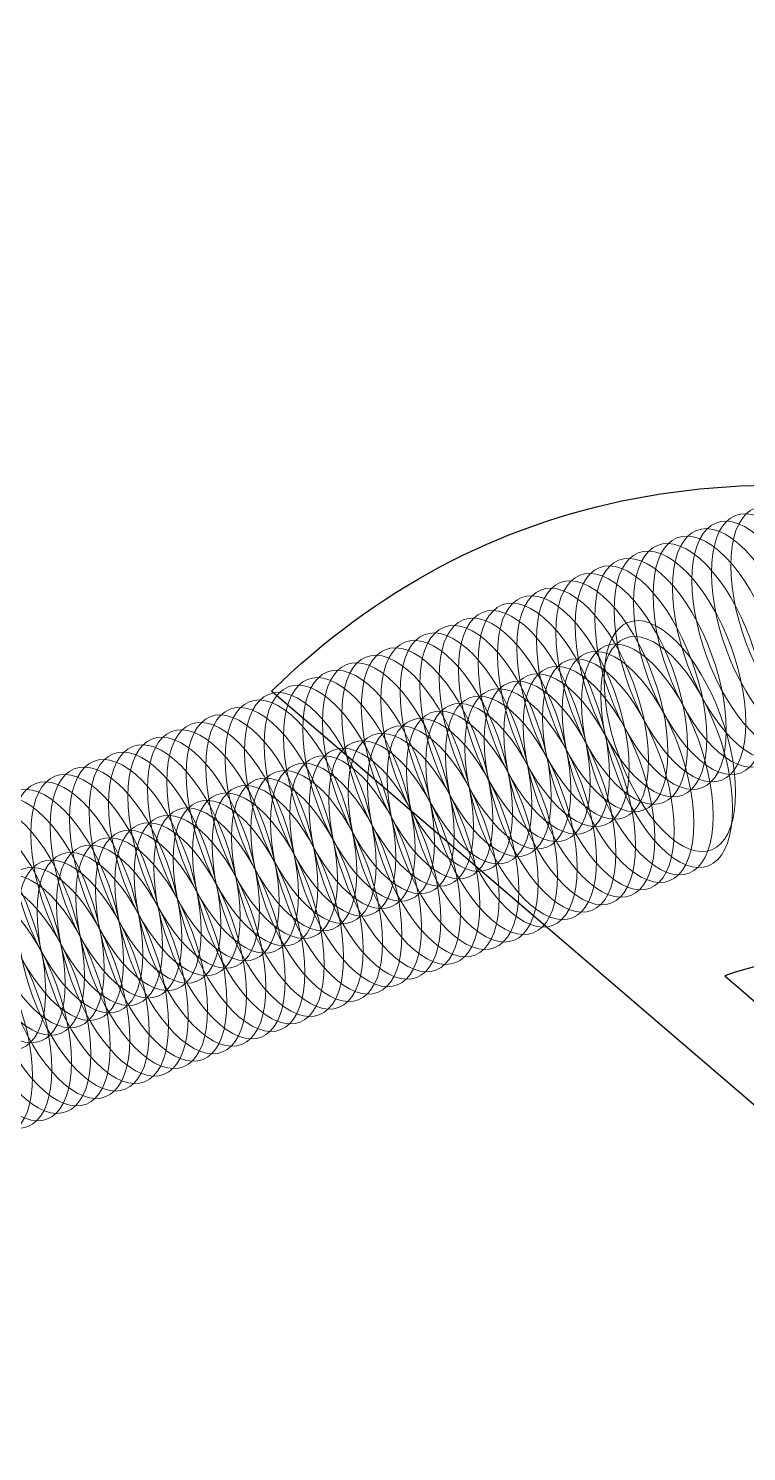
# Model space of a CAD drawing. Header units: centimetres. Extents: x -860 to -17, y -240 to 97.
# Drawn here: x -817.74 to -809.55, y -202.36 to -186.12 of the extents above; entities that cross this region are included whole.
import ezdxf

# ---------------------------------------------------------------- set-up
doc = ezdxf.new("R2010")
doc.units = ezdxf.units.CM
doc.header["$MEASUREMENT"] = 0
doc.layers.add('layer 1', color=7, linetype='Continuous')

msp = doc.modelspace()

# ---------------------------------------------------------------- linework, layer by layer
at = {"layer": 'layer 1', "color": 242}
for points, knots in [([(-791.81431, -213.5163), (-791.81431, -213.5163), (-791.81431, -213.54688), (-791.81431, -213.54688), (-791.81431, -213.54688), (-791.81431, -213.54688), (-785.62944, -218.85362), (-785.62944, -218.85362), (-785.62944, -218.85362), (-785.62944, -218.85362), (-782.36581, -221.65389), (-782.36581, -221.65389), (-782.36581, -221.65389), (-782.36581, -221.65389), (-781.38636, -222.49428), (-781.38636, -222.49428), (-781.38636, -222.49428), (-782.68687, -218.98892), (-784.24215, -215.55083), (-785.99553, -212.30804), (-785.99553, -212.30804), (-786.02547, -212.25267), (-786.05546, -212.19733), (-786.08552, -212.14207), (-786.08552, -212.14207), (-789.70322, -204.98148), (-793.01893, -197.5059), (-795.9385, -189.83895), (-795.9385, -189.83895), (-786.56033, -178.44123), (-783.55523, -157.08198), (-790.90493, -127.47964), (-790.90493, -127.47964), (-790.90493, -127.47964), (-790.9074, -127.47936), (-790.9074, -127.47936), (-790.9074, -127.47936), (-791.1182, -126.63154), (-791.5642, -125.7889), (-792.08036, -125.34603), (-792.08036, -125.34603), (-792.79972, -124.72881), (-793.38287, -125.12181), (-793.38287, -126.22383), (-793.38287, -126.22383), (-793.38287, -126.53512), (-793.33631, -126.8697), (-793.25333, -127.20346), (-793.25333, -127.20346), (-793.25333, -127.20346), (-793.25579, -127.20317), (-793.25579, -127.20317), (-793.25579, -127.20317), (-788.18778, -147.61562), (-788.38015, -163.75279), (-792.3092, -175.12915), (-792.3092, -175.12915), (-795.35249, -168.01423), (-797.63284, -160.16916), (-799.27384, -152.86522), (-799.27384, -152.86522), (-801.37679, -143.50526), (-802.6417, -134.17845), (-803.17879, -125.55553), (-803.17879, -125.55553), (-803.57388, -119.21254), (-803.57884, -113.0593), (-803.12533, -107.45214), (-803.12533, -107.45214), (-802.59419, -100.88529), (-801.40039, -94.75556), (-799.19051, -90.40757), (-799.19051, -90.40757), (-798.37983, -89.37352), (-797.52528, -88.42199), (-796.62965, -87.55296), (-796.62965, -87.55296), (-796.4623, -87.39058), (-796.2936, -87.2309), (-796.12344, -87.07419), (-796.12344, -87.07419), (-796.00498, -86.96506), (-795.86409, -86.85776), (-795.76743, -86.70508), (-795.76743, -86.70508), (-795.6414, -86.50607), (-795.56849, -86.20515), (-795.56849, -85.81556), (-795.56849, -85.81556), (-795.56849, -84.71354), (-796.15164, -83.31982), (-796.871, -82.7026), (-796.871, -82.7026), (-797.21717, -82.40558), (-797.53178, -82.34254), (-797.76505, -82.47982), (-797.76505, -82.47982), (-797.91167, -82.56615), (-798.05043, -82.71821), (-798.18185, -82.84011), (-798.18185, -82.84011), (-798.30897, -82.95804), (-798.43534, -83.07752), (-798.56093, -83.19852), (-798.56093, -83.19852), (-802.90223, -87.38143), (-806.32651, -93.40903), (-808.55309, -101.27492), (-808.55309, -101.27492), (-810.75544, -109.05517), (-811.72694, -118.49984), (-811.38355, -129.02392), (-811.38355, -129.02392), (-810.95678, -142.10343), (-808.53507, -156.4897), (-804.43352, -171.06733), (-804.43352, -171.06733), (-802.91717, -176.4567), (-801.19096, -181.80528), (-799.28196, -187.07701), (-799.28196, -187.07701), (-801.18504, -189.08257), (-803.32741, -190.70242), (-805.67514, -191.92889), (-805.67514, -191.92889), (-809.38695, -190.72098), (-812.59662, -191.36766), (-814.96284, -193.68495), (-814.96284, -193.68495), (-814.96284, -193.68495), (-810.71976, -197.3256), (-810.71976, -197.3256), (-810.71976, -197.3256), (-810.71976, -197.3256), (-804.42696, -202.72495), (-804.42696, -202.72495), (-804.42696, -202.72495), (-804.42696, -202.72495), (-804.42696, -202.69437), (-804.42696, -202.69437), (-804.42696, -202.69437), (-804.42696, -202.69437), (-804.40641, -202.71201), (-804.40641, -202.71201), (-804.40641, -202.71201), (-802.52537, -203.02852), (-800.40808, -204.11596), (-798.16881, -206.0373), (-798.16881, -206.0373), (-795.92954, -207.95864), (-793.81225, -210.50456), (-791.93121, -213.41599), (-791.93121, -213.41599), (-791.93121, -213.41599), (-791.81431, -213.5163), (-791.81431, -213.5163)], [0, 0, 0, 0, 0.025, 0.025, 0.025, 0.025, 0.05, 0.05, 0.05, 0.05, 0.075, 0.075, 0.075, 0.075, 0.1, 0.1, 0.1, 0.1, 0.125, 0.125, 0.125, 0.125, 0.15, 0.15, 0.15, 0.15, 0.175, 0.175, 0.175, 0.175, 0.2, 0.2, 0.2, 0.2, 0.225, 0.225, 0.225, 0.225, 0.25, 0.25, 0.25, 0.25, 0.275, 0.275, 0.275, 0.275, 0.3, 0.3, 0.3, 0.3, 0.325, 0.325, 0.325, 0.325, 0.35, 0.35, 0.35, 0.35, 0.375, 0.375, 0.375, 0.375, 0.4, 0.4, 0.4, 0.4, 0.425, 0.425, 0.425, 0.425, 0.45, 0.45, 0.45, 0.45, 0.475, 0.475, 0.475, 0.475, 0.5, 0.5, 0.5, 0.5, 0.525, 0.525, 0.525, 0.525, 0.55, 0.55, 0.55, 0.55, 0.575, 0.575, 0.575, 0.575, 0.6, 0.6, 0.6, 0.6, 0.625, 0.625, 0.625, 0.625, 0.65, 0.65, 0.65, 0.65, 0.675, 0.675, 0.675, 0.675, 0.7, 0.7, 0.7, 0.7, 0.725, 0.725, 0.725, 0.725, 0.75, 0.75, 0.75, 0.75, 0.775, 0.775, 0.775, 0.775, 0.8, 0.8, 0.8, 0.8, 0.825, 0.825, 0.825, 0.825, 0.85, 0.85, 0.85, 0.85, 0.875, 0.875, 0.875, 0.875, 0.9, 0.9, 0.9, 0.9, 0.925, 0.925, 0.925, 0.925, 0.95, 0.95, 0.95, 0.95, 1, 1, 1, 1]), ([(-807.90271, -198.55712), (-807.90271, -198.55712), (-809.79525, -196.93328), (-809.79525, -196.93328), (-809.79525, -196.93328), (-808.52438, -196.5042), (-807.0996, -196.45164), (-805.55807, -196.79616), (-805.55807, -196.79616), (-805.55807, -196.79616), (-805.18253, -198.65809), (-805.18253, -198.65809), (-805.18253, -198.65809), (-806.14249, -198.45941), (-807.05273, -198.42768), (-807.90271, -198.55712)], [0, 0, 0, 0, 0.2, 0.2, 0.2, 0.2, 0.4, 0.4, 0.4, 0.4, 0.6, 0.6, 0.6, 0.6, 1, 1, 1, 1])]:
    msp.add_open_spline(points, degree=3, knots=knots, dxfattribs=at)
at = {"layer": 'layer 1', "color": 177, "lineweight": 20}
for points in [[(-809.19646, -191.82828), (-808.78188, -192.18401), (-808.44579, -192.98725), (-808.44579, -193.62238), (-808.44579, -193.62238), (-808.44579, -194.25751), (-808.78188, -194.48401), (-809.19646, -194.12828), (-809.19646, -194.12828), (-809.61105, -193.77256), (-809.94714, -192.96932), (-809.94714, -192.33419), (-809.94714, -192.33419), (-809.94714, -191.69906), (-809.61105, -191.47256), (-809.19646, -191.82828)], [(-808.97464, -191.74325), (-808.56006, -192.09898), (-808.22397, -192.90222), (-808.22397, -193.53735), (-808.22397, -193.53735), (-808.22397, -194.17248), (-808.56006, -194.39898), (-808.97464, -194.04325), (-808.97464, -194.04325), (-809.38923, -193.68753), (-809.72532, -192.88429), (-809.72532, -192.24916), (-809.72532, -192.24916), (-809.72532, -191.61403), (-809.38923, -191.38753), (-808.97464, -191.74325)], [(-809.64011, -191.99833), (-809.22553, -192.35406), (-808.88944, -193.1573), (-808.88944, -193.79243), (-808.88944, -193.79243), (-808.88944, -194.42756), (-809.22553, -194.65406), (-809.64011, -194.29833), (-809.64011, -194.29833), (-810.0547, -193.94261), (-810.39079, -193.13937), (-810.39079, -192.50424), (-810.39079, -192.50424), (-810.39079, -191.86911), (-810.0547, -191.64261), (-809.64011, -191.99833)], [(-809.41828, -191.9133), (-809.0037, -192.26903), (-808.66761, -193.07227), (-808.66761, -193.7074), (-808.66761, -193.7074), (-808.66761, -194.34253), (-809.0037, -194.56903), (-809.41828, -194.2133), (-809.41828, -194.2133), (-809.83287, -193.85758), (-810.16896, -193.05434), (-810.16896, -192.41921), (-810.16896, -192.41921), (-810.16896, -191.78408), (-809.83287, -191.55758), (-809.41828, -191.9133)], [(-810.08375, -192.16838), (-809.66917, -192.52411), (-809.33308, -193.32735), (-809.33308, -193.96248), (-809.33308, -193.96248), (-809.33308, -194.59761), (-809.66917, -194.82411), (-810.08375, -194.46838), (-810.08375, -194.46838), (-810.49834, -194.11266), (-810.83443, -193.30942), (-810.83443, -192.67429), (-810.83443, -192.67429), (-810.83443, -192.03916), (-810.49834, -191.81266), (-810.08375, -192.16838)], [(-809.86193, -192.08336), (-809.44735, -192.43909), (-809.11126, -193.24233), (-809.11126, -193.87746), (-809.11126, -193.87746), (-809.11126, -194.51259), (-809.44735, -194.73909), (-809.86193, -194.38336), (-809.86193, -194.38336), (-810.27652, -194.02764), (-810.61261, -193.2244), (-810.61261, -192.58927), (-810.61261, -192.58927), (-810.61261, -191.95414), (-810.27652, -191.72764), (-809.86193, -192.08336)], [(-810.5274, -192.33844), (-810.11282, -192.69417), (-809.77673, -193.49741), (-809.77673, -194.13254), (-809.77673, -194.13254), (-809.77673, -194.76767), (-810.11282, -194.99417), (-810.5274, -194.63844), (-810.5274, -194.63844), (-810.94199, -194.28272), (-811.27808, -193.47948), (-811.27808, -192.84435), (-811.27808, -192.84435), (-811.27808, -192.20922), (-810.94199, -191.98272), (-810.5274, -192.33844)], [(-810.30557, -192.25341), (-809.89099, -192.60914), (-809.5549, -193.41238), (-809.5549, -194.04751), (-809.5549, -194.04751), (-809.5549, -194.68264), (-809.89099, -194.90914), (-810.30557, -194.55341), (-810.30557, -194.55341), (-810.72016, -194.19769), (-811.05625, -193.39445), (-811.05625, -192.75932), (-811.05625, -192.75932), (-811.05625, -192.12419), (-810.72016, -191.89769), (-810.30557, -192.25341)], [(-810.74922, -192.42346), (-810.33464, -192.77919), (-809.99855, -193.58243), (-809.99855, -194.21756), (-809.99855, -194.21756), (-809.99855, -194.85269), (-810.33464, -195.07919), (-810.74922, -194.72346), (-810.74922, -194.72346), (-811.16381, -194.36774), (-811.4999, -193.5645), (-811.4999, -192.92937), (-811.4999, -192.92937), (-811.4999, -192.29424), (-811.16381, -192.06774), (-810.74922, -192.42346)], [(-811.19287, -192.59352), (-810.77829, -192.94925), (-810.4422, -193.75249), (-810.4422, -194.38762), (-810.4422, -194.38762), (-810.4422, -195.02275), (-810.77829, -195.24925), (-811.19287, -194.89352), (-811.19287, -194.89352), (-811.60746, -194.5378), (-811.94355, -193.73456), (-811.94355, -193.09943), (-811.94355, -193.09943), (-811.94355, -192.4643), (-811.60746, -192.2378), (-811.19287, -192.59352)], [(-810.97104, -192.50849), (-810.55646, -192.86422), (-810.22037, -193.66746), (-810.22037, -194.30259), (-810.22037, -194.30259), (-810.22037, -194.93772), (-810.55646, -195.16422), (-810.97104, -194.80849), (-810.97104, -194.80849), (-811.38563, -194.45277), (-811.72172, -193.64953), (-811.72172, -193.0144), (-811.72172, -193.0144), (-811.72172, -192.37927), (-811.38563, -192.15277), (-810.97104, -192.50849)], [(-811.63651, -192.76357), (-811.22193, -193.1193), (-810.88584, -193.92254), (-810.88584, -194.55767), (-810.88584, -194.55767), (-810.88584, -195.1928), (-811.22193, -195.4193), (-811.63651, -195.06357), (-811.63651, -195.06357), (-812.0511, -194.70785), (-812.38719, -193.90461), (-812.38719, -193.26948), (-812.38719, -193.26948), (-812.38719, -192.63435), (-812.0511, -192.40785), (-811.63651, -192.76357)], [(-811.41469, -192.67854), (-811.00011, -193.03427), (-810.66402, -193.83751), (-810.66402, -194.47264), (-810.66402, -194.47264), (-810.66402, -195.10777), (-811.00011, -195.33427), (-811.41469, -194.97854), (-811.41469, -194.97854), (-811.82928, -194.62282), (-812.16537, -193.81958), (-812.16537, -193.18445), (-812.16537, -193.18445), (-812.16537, -192.54932), (-811.82928, -192.32282), (-811.41469, -192.67854)], [(-812.08016, -192.93362), (-811.66558, -193.28935), (-811.32949, -194.09259), (-811.32949, -194.72772), (-811.32949, -194.72772), (-811.32949, -195.36285), (-811.66558, -195.58935), (-812.08016, -195.23362), (-812.08016, -195.23362), (-812.49475, -194.8779), (-812.83084, -194.07466), (-812.83084, -193.43953), (-812.83084, -193.43953), (-812.83084, -192.8044), (-812.49475, -192.5779), (-812.08016, -192.93362)], [(-811.85833, -192.84859), (-811.44375, -193.20432), (-811.10766, -194.00756), (-811.10766, -194.64269), (-811.10766, -194.64269), (-811.10766, -195.27782), (-811.44375, -195.50432), (-811.85833, -195.14859), (-811.85833, -195.14859), (-812.27292, -194.79287), (-812.60901, -193.98963), (-812.60901, -193.3545), (-812.60901, -193.3545), (-812.60901, -192.71937), (-812.27292, -192.49287), (-811.85833, -192.84859)], [(-812.5238, -193.10367), (-812.10922, -193.4594), (-811.77313, -194.26264), (-811.77313, -194.89777), (-811.77313, -194.89777), (-811.77313, -195.5329), (-812.10922, -195.7594), (-812.5238, -195.40367), (-812.5238, -195.40367), (-812.93839, -195.04795), (-813.27448, -194.24471), (-813.27448, -193.60958), (-813.27448, -193.60958), (-813.27448, -192.97445), (-812.93839, -192.74795), (-812.5238, -193.10367)], [(-812.30198, -193.01865), (-811.8874, -193.37438), (-811.55131, -194.17762), (-811.55131, -194.81275), (-811.55131, -194.81275), (-811.55131, -195.44788), (-811.8874, -195.67438), (-812.30198, -195.31865), (-812.30198, -195.31865), (-812.71657, -194.96293), (-813.05266, -194.15969), (-813.05266, -193.52456), (-813.05266, -193.52456), (-813.05266, -192.88943), (-812.71657, -192.66293), (-812.30198, -193.01865)], [(-810.42094, -193.04789), (-810.00635, -193.40361), (-809.67027, -194.20685), (-809.67027, -194.84198), (-809.67027, -194.84198), (-809.67027, -195.47711), (-810.00635, -195.70361), (-810.42094, -195.34789), (-810.42094, -195.34789), (-810.83553, -194.99216), (-811.17161, -194.18892), (-811.17161, -193.55379), (-811.17161, -193.55379), (-811.17161, -192.91866), (-810.83553, -192.69216), (-810.42094, -193.04789)], [(-812.96745, -193.27373), (-812.55287, -193.62946), (-812.21678, -194.4327), (-812.21678, -195.06783), (-812.21678, -195.06783), (-812.21678, -195.70296), (-812.55287, -195.92946), (-812.96745, -195.57373), (-812.96745, -195.57373), (-813.38204, -195.21801), (-813.71813, -194.41477), (-813.71813, -193.77964), (-813.71813, -193.77964), (-813.71813, -193.14451), (-813.38204, -192.91801), (-812.96745, -193.27373)], [(-812.74563, -193.1887), (-812.33105, -193.54443), (-811.99496, -194.34767), (-811.99496, -194.9828), (-811.99496, -194.9828), (-811.99496, -195.61793), (-812.33105, -195.84443), (-812.74563, -195.4887), (-812.74563, -195.4887), (-813.16022, -195.13298), (-813.49631, -194.32974), (-813.49631, -193.69461), (-813.49631, -193.69461), (-813.49631, -193.05948), (-813.16022, -192.83298), (-812.74563, -193.1887)], [(-810.67759, -193.3148), (-810.26301, -193.67053), (-809.92692, -194.47377), (-809.92692, -195.1089), (-809.92692, -195.1089), (-809.92692, -195.74403), (-810.26301, -195.97053), (-810.67759, -195.6148), (-810.67759, -195.6148), (-811.09218, -195.25908), (-811.42827, -194.45584), (-811.42827, -193.82071), (-811.42827, -193.82071), (-811.42827, -193.18558), (-811.09218, -192.95908), (-810.67759, -193.3148)], [(-810.45577, -193.22977), (-810.04119, -193.5855), (-809.7051, -194.38874), (-809.7051, -195.02387), (-809.7051, -195.02387), (-809.7051, -195.659), (-810.04119, -195.8855), (-810.45577, -195.52977), (-810.45577, -195.52977), (-810.87036, -195.17405), (-811.20645, -194.37081), (-811.20645, -193.73568), (-811.20645, -193.73568), (-811.20645, -193.10055), (-810.87036, -192.87405), (-810.45577, -193.22977)], [(-813.41109, -193.44378), (-812.99651, -193.79951), (-812.66042, -194.60275), (-812.66042, -195.23788), (-812.66042, -195.23788), (-812.66042, -195.87301), (-812.99651, -196.09951), (-813.41109, -195.74378), (-813.41109, -195.74378), (-813.82568, -195.38806), (-814.16177, -194.58482), (-814.16177, -193.94969), (-814.16177, -193.94969), (-814.16177, -193.31456), (-813.82568, -193.08806), (-813.41109, -193.44378)], [(-813.18927, -193.35875), (-812.77469, -193.71448), (-812.4386, -194.51772), (-812.4386, -195.15285), (-812.4386, -195.15285), (-812.4386, -195.78798), (-812.77469, -196.01448), (-813.18927, -195.65875), (-813.18927, -195.65875), (-813.60386, -195.30303), (-813.93995, -194.49979), (-813.93995, -193.86466), (-813.93995, -193.86466), (-813.93995, -193.22953), (-813.60386, -193.00303), (-813.18927, -193.35875)], [(-810.89942, -193.39982), (-810.48484, -193.75555), (-810.14875, -194.55879), (-810.14875, -195.19392), (-810.14875, -195.19392), (-810.14875, -195.82905), (-810.48484, -196.05555), (-810.89942, -195.69982), (-810.89942, -195.69982), (-811.31401, -195.3441), (-811.6501, -194.54086), (-811.6501, -193.90573), (-811.6501, -193.90573), (-811.6501, -193.2706), (-811.31401, -193.0441), (-810.89942, -193.39982)], [(-813.85474, -193.61383), (-813.44016, -193.96956), (-813.10407, -194.7728), (-813.10407, -195.40793), (-813.10407, -195.40793), (-813.10407, -196.04306), (-813.44016, -196.26956), (-813.85474, -195.91383), (-813.85474, -195.91383), (-814.26933, -195.55811), (-814.60542, -194.75487), (-814.60542, -194.11974), (-814.60542, -194.11974), (-814.60542, -193.48461), (-814.26933, -193.25811), (-813.85474, -193.61383)], [(-813.63292, -193.5288), (-813.21834, -193.88453), (-812.88225, -194.68777), (-812.88225, -195.3229), (-812.88225, -195.3229), (-812.88225, -195.95803), (-813.21834, -196.18453), (-813.63292, -195.8288), (-813.63292, -195.8288), (-814.04751, -195.47308), (-814.3836, -194.66984), (-814.3836, -194.03471), (-814.3836, -194.03471), (-814.3836, -193.39958), (-814.04751, -193.17308), (-813.63292, -193.5288)], [(-811.34306, -193.56988), (-810.92848, -193.92561), (-810.59239, -194.72885), (-810.59239, -195.36398), (-810.59239, -195.36398), (-810.59239, -195.99911), (-810.92848, -196.22561), (-811.34306, -195.86988), (-811.34306, -195.86988), (-811.75765, -195.51416), (-812.09374, -194.71092), (-812.09374, -194.07579), (-812.09374, -194.07579), (-812.09374, -193.44066), (-811.75765, -193.21416), (-811.34306, -193.56988)], [(-811.12124, -193.48485), (-810.70666, -193.84058), (-810.37057, -194.64382), (-810.37057, -195.27895), (-810.37057, -195.27895), (-810.37057, -195.91408), (-810.70666, -196.14058), (-811.12124, -195.78485), (-811.12124, -195.78485), (-811.53583, -195.42913), (-811.87192, -194.62589), (-811.87192, -193.99076), (-811.87192, -193.99076), (-811.87192, -193.35563), (-811.53583, -193.12913), (-811.12124, -193.48485)], [(-814.29839, -193.78388), (-813.88381, -194.13961), (-813.54772, -194.94285), (-813.54772, -195.57798), (-813.54772, -195.57798), (-813.54772, -196.21311), (-813.88381, -196.43961), (-814.29839, -196.08388), (-814.29839, -196.08388), (-814.71298, -195.72816), (-815.04907, -194.92492), (-815.04907, -194.28979), (-815.04907, -194.28979), (-815.04907, -193.65466), (-814.71298, -193.42816), (-814.29839, -193.78388)], [(-814.07656, -193.69886), (-813.66198, -194.05459), (-813.32589, -194.85783), (-813.32589, -195.49296), (-813.32589, -195.49296), (-813.32589, -196.12809), (-813.66198, -196.35459), (-814.07656, -195.99886), (-814.07656, -195.99886), (-814.49115, -195.64314), (-814.82724, -194.8399), (-814.82724, -194.20477), (-814.82724, -194.20477), (-814.82724, -193.56964), (-814.49115, -193.34314), (-814.07656, -193.69886)], [(-811.78671, -193.73993), (-811.37213, -194.09566), (-811.03604, -194.8989), (-811.03604, -195.53403), (-811.03604, -195.53403), (-811.03604, -196.16916), (-811.37213, -196.39566), (-811.78671, -196.03993), (-811.78671, -196.03993), (-812.2013, -195.68421), (-812.53739, -194.88097), (-812.53739, -194.24584), (-812.53739, -194.24584), (-812.53739, -193.61071), (-812.2013, -193.38421), (-811.78671, -193.73993)], [(-811.56488, -193.6549), (-811.1503, -194.01063), (-810.81421, -194.81387), (-810.81421, -195.449), (-810.81421, -195.449), (-810.81421, -196.08413), (-811.1503, -196.31063), (-811.56488, -195.9549), (-811.56488, -195.9549), (-811.97947, -195.59918), (-812.31556, -194.79594), (-812.31556, -194.16081), (-812.31556, -194.16081), (-812.31556, -193.52568), (-811.97947, -193.29918), (-811.56488, -193.6549)], [(-814.74203, -193.95394), (-814.32745, -194.30967), (-813.99136, -195.11291), (-813.99136, -195.74804), (-813.99136, -195.74804), (-813.99136, -196.38317), (-814.32745, -196.60967), (-814.74203, -196.25394), (-814.74203, -196.25394), (-815.15662, -195.89822), (-815.49271, -195.09498), (-815.49271, -194.45985), (-815.49271, -194.45985), (-815.49271, -193.82472), (-815.15662, -193.59822), (-814.74203, -193.95394)], [(-814.52021, -193.86891), (-814.10563, -194.22464), (-813.76954, -195.02788), (-813.76954, -195.66301), (-813.76954, -195.66301), (-813.76954, -196.29814), (-814.10563, -196.52464), (-814.52021, -196.16891), (-814.52021, -196.16891), (-814.9348, -195.81319), (-815.27089, -195.00995), (-815.27089, -194.37482), (-815.27089, -194.37482), (-815.27089, -193.73969), (-814.9348, -193.51319), (-814.52021, -193.86891)], [(-812.23035, -193.90998), (-811.81577, -194.26571), (-811.47968, -195.06895), (-811.47968, -195.70408), (-811.47968, -195.70408), (-811.47968, -196.33921), (-811.81577, -196.56571), (-812.23035, -196.20998), (-812.23035, -196.20998), (-812.64494, -195.85426), (-812.98103, -195.05102), (-812.98103, -194.41589), (-812.98103, -194.41589), (-812.98103, -193.78076), (-812.64494, -193.55426), (-812.23035, -193.90998)], [(-812.00853, -193.82495), (-811.59395, -194.18068), (-811.25786, -194.98392), (-811.25786, -195.61905), (-811.25786, -195.61905), (-811.25786, -196.25418), (-811.59395, -196.48068), (-812.00853, -196.12495), (-812.00853, -196.12495), (-812.42312, -195.76923), (-812.75921, -194.96599), (-812.75921, -194.33086), (-812.75921, -194.33086), (-812.75921, -193.69573), (-812.42312, -193.46923), (-812.00853, -193.82495)], [(-815.18568, -194.12399), (-814.7711, -194.47972), (-814.43501, -195.28296), (-814.43501, -195.91809), (-814.43501, -195.91809), (-814.43501, -196.55322), (-814.7711, -196.77972), (-815.18568, -196.42399), (-815.18568, -196.42399), (-815.60027, -196.06827), (-815.93636, -195.26503), (-815.93636, -194.6299), (-815.93636, -194.6299), (-815.93636, -193.99477), (-815.60027, -193.76827), (-815.18568, -194.12399)], [(-814.96386, -194.03896), (-814.54928, -194.39469), (-814.21319, -195.19793), (-814.21319, -195.83306), (-814.21319, -195.83306), (-814.21319, -196.46819), (-814.54928, -196.69469), (-814.96386, -196.33896), (-814.96386, -196.33896), (-815.37845, -195.98324), (-815.71454, -195.18), (-815.71454, -194.54487), (-815.71454, -194.54487), (-815.71454, -193.90974), (-815.37845, -193.68324), (-814.96386, -194.03896)], [(-812.674, -194.08003), (-812.25942, -194.43576), (-811.92333, -195.239), (-811.92333, -195.87413), (-811.92333, -195.87413), (-811.92333, -196.50926), (-812.25942, -196.73576), (-812.674, -196.38003), (-812.674, -196.38003), (-813.08859, -196.02431), (-813.42468, -195.22107), (-813.42468, -194.58594), (-813.42468, -194.58594), (-813.42468, -193.95081), (-813.08859, -193.72431), (-812.674, -194.08003)], [(-812.45218, -193.99501), (-812.0376, -194.35074), (-811.70151, -195.15398), (-811.70151, -195.78911), (-811.70151, -195.78911), (-811.70151, -196.42424), (-812.0376, -196.65074), (-812.45218, -196.29501), (-812.45218, -196.29501), (-812.86677, -195.93929), (-813.20286, -195.13605), (-813.20286, -194.50092), (-813.20286, -194.50092), (-813.20286, -193.86579), (-812.86677, -193.63929), (-812.45218, -193.99501)], [(-815.62932, -194.29404), (-815.21474, -194.64977), (-814.87865, -195.45301), (-814.87865, -196.08814), (-814.87865, -196.08814), (-814.87865, -196.72327), (-815.21474, -196.94977), (-815.62932, -196.59404), (-815.62932, -196.59404), (-816.04391, -196.23832), (-816.38, -195.43508), (-816.38, -194.79995), (-816.38, -194.79995), (-816.38, -194.16482), (-816.04391, -193.93832), (-815.62932, -194.29404)], [(-815.4075, -194.20902), (-814.99292, -194.56475), (-814.65683, -195.36799), (-814.65683, -196.00312), (-814.65683, -196.00312), (-814.65683, -196.63825), (-814.99292, -196.86475), (-815.4075, -196.50902), (-815.4075, -196.50902), (-815.82209, -196.1533), (-816.15818, -195.35006), (-816.15818, -194.71493), (-816.15818, -194.71493), (-816.15818, -194.0798), (-815.82209, -193.8533), (-815.4075, -194.20902)], [(-813.11764, -194.25009), (-812.70306, -194.60582), (-812.36697, -195.40906), (-812.36697, -196.04419), (-812.36697, -196.04419), (-812.36697, -196.67932), (-812.70306, -196.90582), (-813.11764, -196.55009), (-813.11764, -196.55009), (-813.53223, -196.19437), (-813.86832, -195.39113), (-813.86832, -194.756), (-813.86832, -194.756), (-813.86832, -194.12087), (-813.53223, -193.89437), (-813.11764, -194.25009)], [(-812.89582, -194.16506), (-812.48124, -194.52079), (-812.14515, -195.32403), (-812.14515, -195.95916), (-812.14515, -195.95916), (-812.14515, -196.59429), (-812.48124, -196.82079), (-812.89582, -196.46506), (-812.89582, -196.46506), (-813.31041, -196.10934), (-813.6465, -195.3061), (-813.6465, -194.67097), (-813.6465, -194.67097), (-813.6465, -194.03584), (-813.31041, -193.80934), (-812.89582, -194.16506)], [(-815.85115, -194.37907), (-815.43657, -194.7348), (-815.10048, -195.53804), (-815.10048, -196.17317), (-815.10048, -196.17317), (-815.10048, -196.8083), (-815.43657, -197.0348), (-815.85115, -196.67907), (-815.85115, -196.67907), (-816.26574, -196.32335), (-816.60183, -195.52011), (-816.60183, -194.88498), (-816.60183, -194.88498), (-816.60183, -194.24985), (-816.26574, -194.02335), (-815.85115, -194.37907)], [(-813.56129, -194.42014), (-813.14671, -194.77587), (-812.81062, -195.57911), (-812.81062, -196.21424), (-812.81062, -196.21424), (-812.81062, -196.84937), (-813.14671, -197.07587), (-813.56129, -196.72014), (-813.56129, -196.72014), (-813.97588, -196.36442), (-814.31197, -195.56118), (-814.31197, -194.92605), (-814.31197, -194.92605), (-814.31197, -194.29092), (-813.97588, -194.06442), (-813.56129, -194.42014)], [(-813.33947, -194.33511), (-812.92489, -194.69084), (-812.5888, -195.49408), (-812.5888, -196.12921), (-812.5888, -196.12921), (-812.5888, -196.76434), (-812.92489, -196.99084), (-813.33947, -196.63511), (-813.33947, -196.63511), (-813.75406, -196.27939), (-814.09015, -195.47615), (-814.09015, -194.84102), (-814.09015, -194.84102), (-814.09015, -194.20589), (-813.75406, -193.97939), (-813.33947, -194.33511)], [(-816.29479, -194.54912), (-815.88021, -194.90485), (-815.54412, -195.70809), (-815.54412, -196.34322), (-815.54412, -196.34322), (-815.54412, -196.97835), (-815.88021, -197.20485), (-816.29479, -196.84912), (-816.29479, -196.84912), (-816.70938, -196.4934), (-817.04547, -195.69016), (-817.04547, -195.05503), (-817.04547, -195.05503), (-817.04547, -194.4199), (-816.70938, -194.1934), (-816.29479, -194.54912)], [(-816.07297, -194.46409), (-815.65839, -194.81982), (-815.3223, -195.62306), (-815.3223, -196.25819), (-815.3223, -196.25819), (-815.3223, -196.89332), (-815.65839, -197.11982), (-816.07297, -196.76409), (-816.07297, -196.76409), (-816.48756, -196.40837), (-816.82365, -195.60513), (-816.82365, -194.97), (-816.82365, -194.97), (-816.82365, -194.33487), (-816.48756, -194.10837), (-816.07297, -194.46409)], [(-814.00494, -194.59019), (-813.59036, -194.94592), (-813.25427, -195.74916), (-813.25427, -196.38429), (-813.25427, -196.38429), (-813.25427, -197.01942), (-813.59036, -197.24592), (-814.00494, -196.89019), (-814.00494, -196.89019), (-814.41953, -196.53447), (-814.75562, -195.73123), (-814.75562, -195.0961), (-814.75562, -195.0961), (-814.75562, -194.46097), (-814.41953, -194.23447), (-814.00494, -194.59019)], [(-813.78311, -194.50516), (-813.36853, -194.86089), (-813.03244, -195.66413), (-813.03244, -196.29926), (-813.03244, -196.29926), (-813.03244, -196.93439), (-813.36853, -197.16089), (-813.78311, -196.80516), (-813.78311, -196.80516), (-814.1977, -196.44944), (-814.53379, -195.6462), (-814.53379, -195.01107), (-814.53379, -195.01107), (-814.53379, -194.37594), (-814.1977, -194.14944), (-813.78311, -194.50516)], [(-816.73844, -194.71917), (-816.32386, -195.0749), (-815.98777, -195.87814), (-815.98777, -196.51327), (-815.98777, -196.51327), (-815.98777, -197.1484), (-816.32386, -197.3749), (-816.73844, -197.01917), (-816.73844, -197.01917), (-817.15303, -196.66345), (-817.48912, -195.86021), (-817.48912, -195.22508), (-817.48912, -195.22508), (-817.48912, -194.58995), (-817.15303, -194.36345), (-816.73844, -194.71917)], [(-816.51662, -194.63415), (-816.10204, -194.98988), (-815.76595, -195.79312), (-815.76595, -196.42825), (-815.76595, -196.42825), (-815.76595, -197.06338), (-816.10204, -197.28988), (-816.51662, -196.93415), (-816.51662, -196.93415), (-816.93121, -196.57843), (-817.2673, -195.77519), (-817.2673, -195.14006), (-817.2673, -195.14006), (-817.2673, -194.50493), (-816.93121, -194.27843), (-816.51662, -194.63415)], [(-814.44858, -194.76024), (-814.034, -195.11597), (-813.69791, -195.91921), (-813.69791, -196.55434), (-813.69791, -196.55434), (-813.69791, -197.18947), (-814.034, -197.41597), (-814.44858, -197.06024), (-814.44858, -197.06024), (-814.86317, -196.70452), (-815.19926, -195.90128), (-815.19926, -195.26615), (-815.19926, -195.26615), (-815.19926, -194.63102), (-814.86317, -194.40452), (-814.44858, -194.76024)], [(-814.22676, -194.67522), (-813.81218, -195.03095), (-813.47609, -195.83419), (-813.47609, -196.46932), (-813.47609, -196.46932), (-813.47609, -197.10445), (-813.81218, -197.33095), (-814.22676, -196.97522), (-814.22676, -196.97522), (-814.64135, -196.6195), (-814.97744, -195.81626), (-814.97744, -195.18113), (-814.97744, -195.18113), (-814.97744, -194.546), (-814.64135, -194.3195), (-814.22676, -194.67522)], [(-817.18208, -194.88923), (-816.7675, -195.24496), (-816.43141, -196.0482), (-816.43141, -196.68333), (-816.43141, -196.68333), (-816.43141, -197.31846), (-816.7675, -197.54496), (-817.18208, -197.18923), (-817.18208, -197.18923), (-817.59667, -196.83351), (-817.93276, -196.03027), (-817.93276, -195.39514), (-817.93276, -195.39514), (-817.93276, -194.76001), (-817.59667, -194.53351), (-817.18208, -194.88923)], [(-816.96026, -194.8042), (-816.54568, -195.15993), (-816.20959, -195.96317), (-816.20959, -196.5983), (-816.20959, -196.5983), (-816.20959, -197.23343), (-816.54568, -197.45993), (-816.96026, -197.1042), (-816.96026, -197.1042), (-817.37485, -196.74848), (-817.71094, -195.94524), (-817.71094, -195.31011), (-817.71094, -195.31011), (-817.71094, -194.67498), (-817.37485, -194.44848), (-816.96026, -194.8042)], [(-814.89223, -194.9303), (-814.47765, -195.28603), (-814.14156, -196.08927), (-814.14156, -196.7244), (-814.14156, -196.7244), (-814.14156, -197.35953), (-814.47765, -197.58603), (-814.89223, -197.2303), (-814.89223, -197.2303), (-815.30682, -196.87458), (-815.64291, -196.07134), (-815.64291, -195.43621), (-815.64291, -195.43621), (-815.64291, -194.80108), (-815.30682, -194.57458), (-814.89223, -194.9303)], [(-814.6704, -194.84527), (-814.25582, -195.201), (-813.91973, -196.00424), (-813.91973, -196.63937), (-813.91973, -196.63937), (-813.91973, -197.2745), (-814.25582, -197.501), (-814.6704, -197.14527), (-814.6704, -197.14527), (-815.08499, -196.78955), (-815.42108, -195.98631), (-815.42108, -195.35118), (-815.42108, -195.35118), (-815.42108, -194.71605), (-815.08499, -194.48955), (-814.6704, -194.84527)], [(-817.62573, -195.05928), (-817.21115, -195.41501), (-816.87506, -196.21825), (-816.87506, -196.85338), (-816.87506, -196.85338), (-816.87506, -197.48851), (-817.21115, -197.71501), (-817.62573, -197.35928), (-817.62573, -197.35928), (-818.04032, -197.00356), (-818.37641, -196.20032), (-818.37641, -195.56519), (-818.37641, -195.56519), (-818.37641, -194.93006), (-818.04032, -194.70356), (-817.62573, -195.05928)], [(-817.40391, -194.97425), (-816.98933, -195.32998), (-816.65324, -196.13322), (-816.65324, -196.76835), (-816.65324, -196.76835), (-816.65324, -197.40348), (-816.98933, -197.62998), (-817.40391, -197.27425), (-817.40391, -197.27425), (-817.8185, -196.91853), (-818.15459, -196.11529), (-818.15459, -195.48016), (-818.15459, -195.48016), (-818.15459, -194.84503), (-817.8185, -194.61853), (-817.40391, -194.97425)], [(-815.33587, -195.10035), (-814.92129, -195.45608), (-814.5852, -196.25932), (-814.5852, -196.89445), (-814.5852, -196.89445), (-814.5852, -197.52958), (-814.92129, -197.75608), (-815.33587, -197.40035), (-815.33587, -197.40035), (-815.75046, -197.04463), (-816.08655, -196.24139), (-816.08655, -195.60626), (-816.08655, -195.60626), (-816.08655, -194.97113), (-815.75046, -194.74463), (-815.33587, -195.10035)], [(-815.11405, -195.01532), (-814.69947, -195.37105), (-814.36338, -196.17429), (-814.36338, -196.80942), (-814.36338, -196.80942), (-814.36338, -197.44455), (-814.69947, -197.67105), (-815.11405, -197.31532), (-815.11405, -197.31532), (-815.52864, -196.9596), (-815.86473, -196.15636), (-815.86473, -195.52123), (-815.86473, -195.52123), (-815.86473, -194.8861), (-815.52864, -194.6596), (-815.11405, -195.01532)], [(-818.06938, -195.22933), (-817.6548, -195.58506), (-817.31871, -196.3883), (-817.31871, -197.02343), (-817.31871, -197.02343), (-817.31871, -197.65856), (-817.6548, -197.88506), (-818.06938, -197.52933), (-818.06938, -197.52933), (-818.48397, -197.17361), (-818.82006, -196.37037), (-818.82006, -195.73524), (-818.82006, -195.73524), (-818.82006, -195.10011), (-818.48397, -194.87361), (-818.06938, -195.22933)], [(-817.84755, -195.1443), (-817.43297, -195.50003), (-817.09688, -196.30327), (-817.09688, -196.9384), (-817.09688, -196.9384), (-817.09688, -197.57353), (-817.43297, -197.80003), (-817.84755, -197.4443), (-817.84755, -197.4443), (-818.26214, -197.08858), (-818.59823, -196.28534), (-818.59823, -195.65021), (-818.59823, -195.65021), (-818.59823, -195.01508), (-818.26214, -194.78858), (-817.84755, -195.1443)], [(-815.5577, -195.18538), (-815.14312, -195.54111), (-814.80703, -196.34435), (-814.80703, -196.97948), (-814.80703, -196.97948), (-814.80703, -197.61461), (-815.14312, -197.84111), (-815.5577, -197.48538), (-815.5577, -197.48538), (-815.97229, -197.12966), (-816.30838, -196.32642), (-816.30838, -195.69129), (-816.30838, -195.69129), (-816.30838, -195.05616), (-815.97229, -194.82966), (-815.5577, -195.18538)], [(-818.2912, -195.31436), (-817.87662, -195.67009), (-817.54053, -196.47333), (-817.54053, -197.10846), (-817.54053, -197.10846), (-817.54053, -197.74359), (-817.87662, -197.97009), (-818.2912, -197.61436), (-818.2912, -197.61436), (-818.70579, -197.25864), (-819.04188, -196.4554), (-819.04188, -195.82027), (-819.04188, -195.82027), (-819.04188, -195.18514), (-818.70579, -194.95864), (-818.2912, -195.31436)], [(-816.00134, -195.35543), (-815.58676, -195.71116), (-815.25067, -196.5144), (-815.25067, -197.14953), (-815.25067, -197.14953), (-815.25067, -197.78466), (-815.58676, -198.01116), (-816.00134, -197.65543), (-816.00134, -197.65543), (-816.41593, -197.29971), (-816.75202, -196.49647), (-816.75202, -195.86134), (-816.75202, -195.86134), (-816.75202, -195.22621), (-816.41593, -194.99971), (-816.00134, -195.35543)], [(-815.77952, -195.2704), (-815.36494, -195.62613), (-815.02885, -196.42937), (-815.02885, -197.0645), (-815.02885, -197.0645), (-815.02885, -197.69963), (-815.36494, -197.92613), (-815.77952, -197.5704), (-815.77952, -197.5704), (-816.19411, -197.21468), (-816.5302, -196.41144), (-816.5302, -195.77631), (-816.5302, -195.77631), (-816.5302, -195.14118), (-816.19411, -194.91468), (-815.77952, -195.2704)], [(-816.44499, -195.52548), (-816.03041, -195.88121), (-815.69432, -196.68445), (-815.69432, -197.31958), (-815.69432, -197.31958), (-815.69432, -197.95471), (-816.03041, -198.18121), (-816.44499, -197.82548), (-816.44499, -197.82548), (-816.85958, -197.46976), (-817.19567, -196.66652), (-817.19567, -196.03139), (-817.19567, -196.03139), (-817.19567, -195.39626), (-816.85958, -195.16976), (-816.44499, -195.52548)], [(-816.22317, -195.44045), (-815.80859, -195.79618), (-815.4725, -196.59942), (-815.4725, -197.23455), (-815.4725, -197.23455), (-815.4725, -197.86968), (-815.80859, -198.09618), (-816.22317, -197.74045), (-816.22317, -197.74045), (-816.63776, -197.38473), (-816.97385, -196.58149), (-816.97385, -195.94636), (-816.97385, -195.94636), (-816.97385, -195.31123), (-816.63776, -195.08473), (-816.22317, -195.44045)], [(-816.88863, -195.69553), (-816.47405, -196.05126), (-816.13796, -196.8545), (-816.13796, -197.48963), (-816.13796, -197.48963), (-816.13796, -198.12476), (-816.47405, -198.35126), (-816.88863, -197.99553), (-816.88863, -197.99553), (-817.30322, -197.63981), (-817.63931, -196.83657), (-817.63931, -196.20144), (-817.63931, -196.20144), (-817.63931, -195.56631), (-817.30322, -195.33981), (-816.88863, -195.69553)], [(-816.66681, -195.61051), (-816.25223, -195.96624), (-815.91614, -196.76948), (-815.91614, -197.40461), (-815.91614, -197.40461), (-815.91614, -198.03974), (-816.25223, -198.26624), (-816.66681, -197.91051), (-816.66681, -197.91051), (-817.0814, -197.55479), (-817.41749, -196.75155), (-817.41749, -196.11642), (-817.41749, -196.11642), (-817.41749, -195.48129), (-817.0814, -195.25479), (-816.66681, -195.61051)], [(-817.33228, -195.86559), (-816.9177, -196.22132), (-816.58161, -197.02456), (-816.58161, -197.65969), (-816.58161, -197.65969), (-816.58161, -198.29482), (-816.9177, -198.52132), (-817.33228, -198.16559), (-817.33228, -198.16559), (-817.74687, -197.80987), (-818.08296, -197.00663), (-818.08296, -196.3715), (-818.08296, -196.3715), (-818.08296, -195.73637), (-817.74687, -195.50987), (-817.33228, -195.86559)], [(-817.11046, -195.78056), (-816.69588, -196.13629), (-816.35979, -196.93953), (-816.35979, -197.57466), (-816.35979, -197.57466), (-816.35979, -198.20979), (-816.69588, -198.43629), (-817.11046, -198.08056), (-817.11046, -198.08056), (-817.52505, -197.72484), (-817.86114, -196.9216), (-817.86114, -196.28647), (-817.86114, -196.28647), (-817.86114, -195.65134), (-817.52505, -195.42484), (-817.11046, -195.78056)], [(-817.77593, -196.03564), (-817.36135, -196.39137), (-817.02526, -197.19461), (-817.02526, -197.82974), (-817.02526, -197.82974), (-817.02526, -198.46487), (-817.36135, -198.69137), (-817.77593, -198.33564), (-817.77593, -198.33564), (-818.19052, -197.97992), (-818.52661, -197.17668), (-818.52661, -196.54155), (-818.52661, -196.54155), (-818.52661, -195.90642), (-818.19052, -195.67992), (-817.77593, -196.03564)], [(-817.5541, -195.95061), (-817.13952, -196.30634), (-816.80343, -197.10958), (-816.80343, -197.74471), (-816.80343, -197.74471), (-816.80343, -198.37984), (-817.13952, -198.60634), (-817.5541, -198.25061), (-817.5541, -198.25061), (-817.96869, -197.89489), (-818.30478, -197.09165), (-818.30478, -196.45652), (-818.30478, -196.45652), (-818.30478, -195.82139), (-817.96869, -195.59489), (-817.5541, -195.95061)], [(-818.21957, -196.20569), (-817.80499, -196.56142), (-817.4689, -197.36466), (-817.4689, -197.99979), (-817.4689, -197.99979), (-817.4689, -198.63492), (-817.80499, -198.86142), (-818.21957, -198.50569), (-818.21957, -198.50569), (-818.63416, -198.14997), (-818.97025, -197.34673), (-818.97025, -196.7116), (-818.97025, -196.7116), (-818.97025, -196.07647), (-818.63416, -195.84997), (-818.21957, -196.20569)], [(-817.99775, -196.12066), (-817.58317, -196.47639), (-817.24708, -197.27963), (-817.24708, -197.91476), (-817.24708, -197.91476), (-817.24708, -198.54989), (-817.58317, -198.77639), (-817.99775, -198.42066), (-817.99775, -198.42066), (-818.41234, -198.06494), (-818.74843, -197.2617), (-818.74843, -196.62657), (-818.74843, -196.62657), (-818.74843, -195.99144), (-818.41234, -195.76494), (-817.99775, -196.12066)], [(-818.44139, -196.29072), (-818.02681, -196.64645), (-817.69072, -197.44969), (-817.69072, -198.08482), (-817.69072, -198.08482), (-817.69072, -198.71995), (-818.02681, -198.94645), (-818.44139, -198.59072), (-818.44139, -198.59072), (-818.85598, -198.235), (-819.19207, -197.43176), (-819.19207, -196.79663), (-819.19207, -196.79663), (-819.19207, -196.1615), (-818.85598, -195.935), (-818.44139, -196.29072)]]:
    msp.add_open_spline(points, degree=3, knots=[0, 0, 0, 0, 0.2, 0.2, 0.2, 0.2, 0.4, 0.4, 0.4, 0.4, 0.6, 0.6, 0.6, 0.6, 1, 1, 1, 1], dxfattribs=at)

doc.saveas('drawing.dxf')
